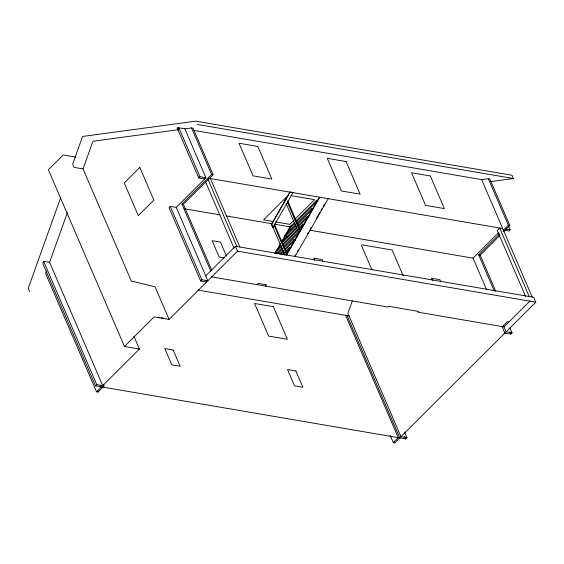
<?xml version="1.0" encoding="UTF-8"?>
<svg xmlns="http://www.w3.org/2000/svg" width="564" height="564" viewBox="0 0 564 564"><rect width="100%" height="100%" fill="white"/><g stroke="black" fill="none" stroke-linecap="round" stroke-linejoin="round"><path stroke-width="0.85" d="M60.686 197.619L28.2 288.366L29.603 291.63M95.506 385.854L96.747 384.62L102.711 385.642L49.597 262.309L43.632 261.294L42.829 263.536L95.506 385.854L405.713 438.926L406.947 437.692L404.522 432.045M46.459 271.08L45.585 273.519L96.529 391.811L98.016 392.065L104.199 385.896L103.508 384.281M49.385 262.894L67.476 212.374M205.733 275.874L235.421 246.256L533.692 297.291L535.8 302.184L237.529 251.149L169.08 319.428L155.029 286.815L131.32 281.027L83.035 168.911L92.94 141.24L178.781 129.649M352.324 300.901L347.868 313.344L400.983 436.67L406.947 437.692M271.474 224.352L289.945 192.134L293.174 192.402L272.877 227.609L271.474 224.352L290.192 191.887M274.83 253.462L280.498 243.577M281.803 241.3L290.093 226.855L291.327 225.614L290.46 227.13M275.253 253.645L276.12 252.129M277.425 249.859L280.463 244.557M282.204 241.526L285.243 236.224M286.11 234.709L289.586 228.646M286.829 253.772L299.604 231.494M300.415 230.077L318.54 198.472L319.774 197.238L286.639 255.02L274.245 225.417M294.648 256.282L295.458 254.872M297.489 251.332L298.3 249.915M307.634 233.644L308.445 232.227M310.475 228.688L311.286 227.278M316.559 218.078L319.802 212.416M321.022 210.294L322.241 208.172M323.454 206.05L324.265 204.633M295.071 256.465L328.213 198.683M204.683 178.992L198.718 177.97L177.209 128.035L178.88 127.809L184.844 128.832L205.916 177.759L176.236 207.376L170.272 206.353L169.031 207.587L200.636 280.978L206.607 282L205.909 280.386M198.718 177.97L199.952 176.736L205.916 177.759M210.682 270.939L181.883 204.069L211.571 174.459L213.058 174.713L193.022 128.183L191.534 127.929L184.844 128.832M181.883 204.069L183.378 204.323L213.058 174.713M75.646 157.095L63.217 154.966L48.377 169.778L124.482 346.493L154.162 316.876L169.08 319.428M200.636 280.978L201.877 279.744L207.841 280.766L176.236 207.376M288.31 195.172L263.571 219.854L272.884 221.448M284.742 200.291L286.223 198.81M96.529 391.811L139.393 349.046L133.837 336.137M272.835 222.16L271.354 223.64L285.06 255.457M272.877 227.609L271.721 224.105M294.147 220.023L289.818 224.345L275.422 221.878M295.381 218.79L314.557 199.663L290.848 195.609M294.577 222.392L289.008 227.941L289.431 228.921L291.123 229.21M295.811 221.158L316.221 200.798L317.906 201.087M289.431 228.921L295 223.372M296.234 222.138L316.644 201.778L316.221 200.798M295.677 224.62L284.545 235.724L284.968 236.704L287.499 237.141M296.918 223.386L311.758 208.581L313.443 208.87M284.968 236.704L296.1 225.6M297.334 224.366L312.181 209.561L311.758 208.581M281.937 241.66L296.784 226.855M298.018 225.621L307.295 216.364L308.98 216.654M282.36 242.64L297.2 227.828M298.441 226.594L307.718 217.344L307.295 216.364M281.189 245.742L275.62 251.29L276.043 252.27L278.574 252.7M282.423 244.508L297.263 229.696M299.124 227.849L302.833 224.148L304.518 224.437M276.043 252.27L281.605 246.715M282.846 245.481L303.256 225.128L302.833 224.148M276.727 253.518L282.289 247.97M283.523 246.736L298.37 231.931M277.763 253.885L282.712 248.95M283.946 247.716L300.027 231.677L287.351 202.236M279.681 253.899L283.389 250.197M284.63 248.964L293.907 239.714L295.592 240.003M280.724 254.265L283.812 251.177M285.053 249.944L294.323 240.687L293.907 239.714M282.021 254.9L284.496 252.432M285.729 251.199L289.445 247.497L291.13 247.786M286.152 252.171L289.861 248.47L289.445 247.497M256.951 284.637L258.192 283.403L266.624 284.841L265.39 286.075M498.372 232.854L473.02 258.15L486.556 289.579M494.283 291.094L478.667 254.843L499.69 233.87M503.405 230.168L508.354 225.233L509.842 225.487L489.806 178.964L488.311 178.703L481.628 179.606L532.204 297.038M478.667 254.843L480.161 255.097L499.951 235.357M503.659 231.656L509.842 225.487M508.432 225.804L510.159 229.809L508.918 231.043L504.66 230.316M502.517 326.648L507.466 321.713L508.954 321.966M529.984 300.993L504.012 326.901L417.804 312.153L418.544 311.413L388.716 306.308L387.976 307.049L211.514 276.861M390.189 435.345L393.305 442.585L398.254 437.65L345.577 315.332M393.305 442.585L394.8 442.839L535.8 302.184M502.101 326.577L504.879 333.028L510.843 334.05L512.084 332.816L509.976 327.924M490.743 181.573L513.388 178.513L511.985 175.256L195.814 121.161L82.584 136.453L72.685 164.117L74.088 167.374L83.035 168.911M197.217 124.425L513.388 178.513M194.15 130.425L482.255 179.719M177.209 128.035L178.915 128.331M208.899 178.273L289.945 192.134M290.693 192.268L502.7 228.533M505.894 229.083L510.159 229.809M184.639 208.807L220.08 214.87M226.129 215.906L271.94 223.746M274.534 224.19L290.093 226.855M309.798 230.225L473.64 258.256M224.162 257.861L219.149 257.008L212.127 240.694L220.482 242.125L226.502 256.105M512.084 332.816L506.112 331.794L503.687 326.147M198.056 290.093L349.624 316.023M158.153 317.194L159.859 317.49M161.572 317.779L163.278 318.075M124.482 346.493L139.393 349.046M488.311 178.703L508.354 225.233M529.215 296.523L499.718 228.025L497.244 230.493L525.704 296.572M480.161 255.097L495.77 291.355M509.8 331.632L510.843 334.05M440.858 281.986L439.849 279.659L431.502 278.228L432.503 280.555M403.232 275.852L392.093 249.993L362.264 244.889L361.524 245.629L371.965 269.874M404.67 436.508L405.713 438.926M347.064 315.586L399.749 437.904M322.707 261.054L322.037 259.503L313.69 258.072L314.691 260.399M394.109 441.231L394.8 442.839M287.732 200.847L300.584 230.704M286.11 203.47L298.793 232.911M274.337 224.197L287.196 254.047M280.082 243.507L280.505 244.487M191.534 127.929L211.571 174.459M210.393 178.527L239.89 247.025M208.116 179.648L236.908 246.517M235.421 246.256L237.529 251.149M205.641 182.116L234.088 248.174M178.88 127.809L199.952 176.736M183.378 204.323L211.824 270.382M170.272 206.353L201.877 279.744M102.274 385.515L102.965 387.13M100.78 385.261L101.471 386.876M43.632 261.294L96.747 384.62M97.325 390.457L98.016 392.065M139.823 167.438L124.242 182.983L138.293 215.603L153.873 200.058L139.823 167.438M257.818 146.45L239.023 143.235L253.074 175.855L271.862 179.07L257.818 146.45M346.084 161.551L327.289 158.336L341.34 190.956L360.128 194.171L346.084 161.551M430.332 175.968L411.544 172.753L425.594 205.374L444.383 208.588L430.332 175.968M273.364 306.689L254.568 303.474L268.619 336.095L287.407 339.309L273.364 306.689M173.155 349.983L164.801 348.552L171.823 364.859L180.177 366.29L173.155 349.983M295.874 370.978L287.527 369.547L294.549 385.861L302.903 387.285L295.874 370.978"/></g></svg>
